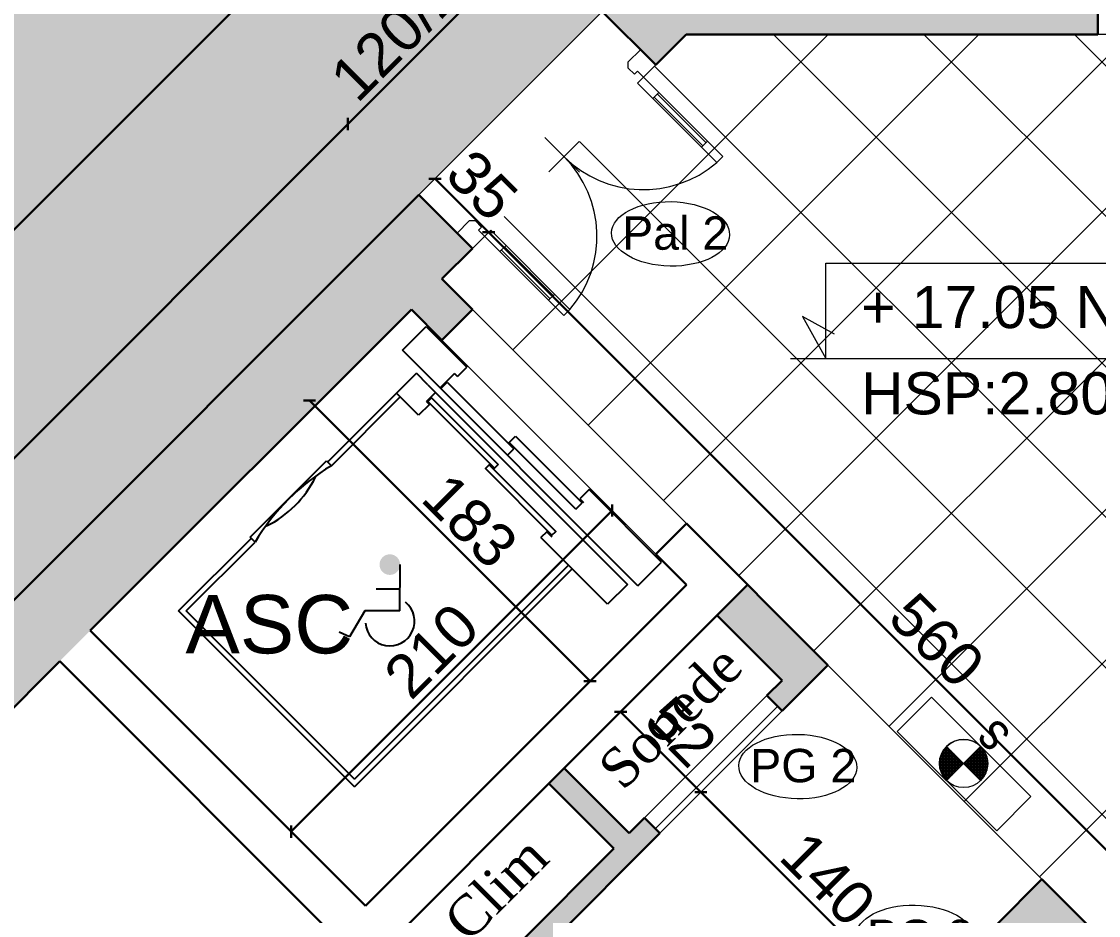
# Model space of a CAD drawing. Header units: millimetres. Extents: x 2804 to 3317, y 6834 to 7064.
# Drawn here: x 2854.395 to 2859.377, y 6857.318 to 6861.451 of the extents above; entities that cross this region are included whole.
import ezdxf

# ---------------------------------------------------------------- set-up
doc = ezdxf.new("R2010")
doc.units = ezdxf.units.MM
doc.header["$PDMODE"] = 1
for name, color, linetype in [('ASCENSEUR', 7, 'Continuous'), ('zin hatch mur', 8, 'Continuous'), ('zin texte', 33, 'Continuous')]:
    doc.layers.add(name, color=color, linetype=linetype)
for name, color, linetype, lineweight in [('cotation', 3, 'Continuous', 30), ('Hachures', 8, 'Continuous', 20), ('menuise', 50, 'Continuous', 18), ('PORT-FEN', 2, 'Continuous', 0), ('SECURITE', 2, 'Continuous', 0), ('structure grt', 150, 'Continuous', 0), ('zin fin', 6, 'Continuous', 9), ('zin menuiserie', 150, 'Continuous', 5), ('Zin mur', 30, 'Continuous', 30)]:
    doc.layers.add(name, color=color, linetype=linetype, lineweight=lineweight)
doc.styles.add('ARIAL', font='arial.ttf')
doc.styles.add('PA3', font='arial.ttf', dxfattribs={"height": 3})
doc.styles.add('PsikTxtStyle', font='arial.ttf')
doc.styles.get("Standard").update_dxf_attribs({"font": 'arial.ttf'})
doc.dimstyles.new('cotation 100', dxfattribs={"dimtxt": 0.2, "dimasz": 0.04, "dimexe": 0, "dimexo": 0, "dimgap": 0.03, "dimtad": 1, "dimdec": 0, "dimlfac": 100, "dimdsep": 46, "dimtxsty": 'ARIAL', "dimblk": 'OBLIQUE', "dimcen": 0.09, "dimse1": 1, "dimse2": 1, "dimclrd": 256, "dimclre": 256, "dimclrt": 256, "dimadec": 3, "dimazin": 2, "dimtfac": 1, "dimtdec": 0, "dimtofl": 0, "dimtmove": 1, "dimatfit": 3, "dimfxl": 0, "dimtolj": 1, "dimtzin": 0, "dimlwd": -1, "dimlwe": -1, "dimarcsym": 0})

# ---------------------------------------------------------------- blocks, each defined once
blk = doc.blocks.new('P120db')
for p, q in [((-1.08, 0.5185), (-1.12, 0.5185)), ((-1.12, 0), (-1.12, 0.5185)), ((-1.08, 0), (-1.08, 0.5185)), ((-0.12, 0), (-0.12, 0.5185)), ((-0.12, 0.5185), (-0.08, 0.5185)), ((-0.08, 0), (-0.08, 0.5185)), ((-1.08, 0.4185), (-1.12, 0.4185)), ((-1.11, 0.1), (-1.11, 0.4185)), ((-1.09, 0.1), (-1.09, 0.4185)), ((-0.12, 0.4185), (-0.08, 0.4185)), ((-0.11, 0.1), (-0.11, 0.4185)), ((-0.09, 0.1), (-0.09, 0.4185)), ((-1.08, 0.1), (-1.12, 0.1)), ((-0.6, 0.0999), (-0.6, -0.125)), ((-0.12, 0.1), (-0.08, 0.1)), ((-1.08, 0), (-1.2, 0)), ((-1.2, 0), (-1.2, -0.1)), ((-1.12, 0), (-1.12, -0.04)), ((-0.5009, 0), (-0.6991, 0)), ((-0.12, 0), (0, 0)), ((-0.08, 0), (-0.08, -0.04)), ((0, 0), (0, -0.1)), ((-1.1, -0.04), (-1.12, -0.04)), ((-1.1, -0.04), (-1.1, -0.08)), ((-0.1, -0.04), (-0.1, -0.08)), ((-0.1, -0.04), (-0.08, -0.04)), ((-1.1, -0.08), (-1.12, -0.1)), ((-0.1, -0.08), (-0.08, -0.1)), ((-1.12, -0.1), (-1.2, -0.1)), ((-0.08, -0.1), (0, -0.1))]:
    blk.add_line(p, q)
for centre, start, end in [((-1.12, 0), 0, 85.5883), ((-0.08, 0), 94.4117, 180)]:
    blk.add_arc(centre, 0.52, start, end)
blk = doc.blocks.new('_Oblique')
at = {"color": 0, "linetype": 'ByBlock', "lineweight": -2}
blk.add_line((-0.5, -0.5), (0.5, 0.5), dxfattribs=at)
blk = doc.blocks.new('*D98')
at = {"layer": 'cotation', "transparency": 16777216}
blk.add_line((2860.5158, 6856.517), (2856.556, 6860.4768), dxfattribs=at)
at = {"layer": 'Defpoints', "color": 0, "transparency": 16777216}
for p in [(2856.556, 6860.4768), (2856.34, 6860.2609), (2860.2998, 6856.3011)]:
    blk.add_point(p, dxfattribs=at)
at = {"layer": 'cotation', "transparency": 16777216, "xscale": 0.04, "yscale": 0.04, "zscale": 0.04}
for p, rotation in [((2856.556, 6860.4768), 135.0000000083664), ((2860.5158, 6856.517), 315.0000000083664)]:
    blk.add_blockref('_Oblique', p, dxfattribs=dict(at, rotation=rotation))
at = {"layer": 'cotation', "transparency": 16777216, "insert": (2858.6293, 6858.5903), "char_height": 0.2, "attachment_point": 5, "rotation": 315, "style": 'ARIAL'}
blk.add_mtext('\\A1;560', dxfattribs=at)
blk = doc.blocks.new('*D105')
at = {"layer": 'cotation', "transparency": 16777216}
blk.add_line((2853.7544, 6857.6752), (2856.795, 6854.6347), dxfattribs=at)
at = {"layer": 'Defpoints', "color": 0, "transparency": 16777216}
for p in [(2853.5116, 6857.4324), (2856.795, 6854.6347), (2856.5522, 6854.3919)]:
    blk.add_point(p, dxfattribs=at)
at = {"layer": 'cotation', "transparency": 16777216, "xscale": 0.04, "yscale": 0.04, "zscale": 0.04}
for p, rotation in [((2853.7544, 6857.6752), 134.99999999991), ((2856.795, 6854.6347), 314.99999999991)]:
    blk.add_blockref('_Oblique', p, dxfattribs=dict(at, rotation=rotation))
at = {"layer": 'cotation', "transparency": 16777216, "insert": (2855.3681, 6856.2484), "char_height": 0.2, "attachment_point": 5, "rotation": 315, "style": 'ARIAL'}
blk.add_mtext('\\A1;430', dxfattribs=at)
blk = doc.blocks.new('*D104')
at = {"layer": 'cotation', "transparency": 16777216}
blk.add_line((2855.643, 6857.7052), (2857.1279, 6859.1901), dxfattribs=at)
at = {"layer": 'Defpoints', "color": 0, "transparency": 16777216}
for p in [(2857.1279, 6859.1901), (2857.4714, 6858.8467), (2855.9865, 6857.3617)]:
    blk.add_point(p, dxfattribs=at)
at = {"layer": 'cotation', "transparency": 16777216, "xscale": 0.04, "yscale": 0.04, "zscale": 0.04}
for p, rotation in [((2857.1279, 6859.1901), 44.99999999995033), ((2855.643, 6857.7052), 224.9999999999503)]:
    blk.add_blockref('_Oblique', p, dxfattribs=dict(at, rotation=rotation))
at = {"layer": 'cotation', "transparency": 16777216, "insert": (2856.292, 6858.5411), "char_height": 0.2, "attachment_point": 5, "rotation": 45, "style": 'ARIAL'}
blk.add_mtext('\\A1;210', dxfattribs=at)
blk = doc.blocks.new('*X298')
at = {"color": 0, "linetype": 'Continuous'}
for p, q in [((2123.93, 1390.31), (2124, 1390.38)), ((2133.9, 1380.42), (2123.94, 1390.38)), ((2123.98, 1389.47), (2124.89, 1390.38)), ((2132.98, 1380.46), (2123.98, 1389.46)), ((2124.08, 1388.69), (2125.77, 1390.38)), ((2124.23, 1387.96), (2126.66, 1390.38)), ((2124.43, 1387.27), (2127.54, 1390.38)), ((2124.67, 1386.63), (2128.43, 1390.38)), ((2133.9, 1381.3), (2124.82, 1390.38)), ((2124.94, 1386.01), (2129.31, 1390.38)), ((2125.25, 1385.44), (2130.19, 1390.38)), ((2125.58, 1384.89), (2131.08, 1390.38)), ((2133.9, 1382.19), (2125.71, 1390.38)), ((2125.95, 1384.37), (2131.96, 1390.38)), ((2126.34, 1383.88), (2132.85, 1390.38)), ((2133.9, 1383.07), (2126.59, 1390.38)), ((2126.77, 1383.42), (2133.73, 1390.39)), ((2127.22, 1382.99), (2133.9, 1389.67)), ((2133.9, 1383.95), (2127.47, 1390.38)), ((2133.9, 1384.84), (2128.36, 1390.38)), ((2133.9, 1385.72), (2129.24, 1390.38)), ((2133.9, 1386.61), (2130.12, 1390.38)), ((2133.9, 1387.49), (2131.01, 1390.38)), ((2133.9, 1388.37), (2131.89, 1390.38)), ((2133.9, 1389.26), (2132.77, 1390.38)), ((2133.9, 1390.14), (2133.66, 1390.39)), ((2131.95, 1380.61), (2124.13, 1388.42)), ((2130.74, 1380.93), (2124.45, 1387.22)), ((2129.19, 1381.6), (2125.12, 1385.66)), ((2127.7, 1382.58), (2133.9, 1388.79)), ((2128.2, 1382.2), (2133.9, 1387.9)), ((2128.74, 1381.86), (2133.9, 1387.02)), ((2129.3, 1381.54), (2133.9, 1386.14)), ((2129.9, 1381.25), (2133.9, 1385.25)), ((2130.53, 1381), (2133.9, 1384.37)), ((2131.2, 1380.79), (2133.9, 1383.48)), ((2131.91, 1380.61), (2133.9, 1382.6)), ((2132.67, 1380.49), (2133.9, 1381.72)), ((2133.49, 1380.42), (2133.9, 1380.83))]:
    blk.add_line(p, q, dxfattribs=at)
blk = doc.blocks.new('sec 4eme')
at = {"layer": 'SECURITE', "color": 252, "true_color": 0x939598}
for p, q in [((2697.3607, 6730.6775, 1.3959), (2697.5189, 6730.8357, 1.3959)), ((2697.3607, 6730.6775, 1.3959), (2697.5189, 6730.8357, 1.3959)), ((2697.5189, 6730.8357, 1.3959), (2697.9788, 6730.3758, 1.3959)), ((2697.5189, 6730.8357, 1.3959), (2697.9788, 6730.3758, 1.3959)), ((2697.8206, 6730.2176, 1.3959), (2697.3607, 6730.6775, 1.3959)), ((2697.8206, 6730.2176, 1.3959), (2697.3607, 6730.6775, 1.3959)), ((2697.5886, 6730.4502, 1.3959), (2697.7462, 6730.6078, 1.3959)), ((2697.5886, 6730.4502, 1.3959), (2697.7462, 6730.6078, 1.3959)), ((2697.5886, 6730.4502, 1.3959), (2697.7462, 6730.6078, 1.3959)), ((2697.5886, 6730.4502, 1.3959), (2697.7462, 6730.6078, 1.3959)), ((2697.5886, 6730.4502, 1.3959), (2697.7462, 6730.6078, 1.3959)), ((2697.5886, 6730.4502, 1.3959), (2697.7462, 6730.6078, 1.3959)), ((2697.5886, 6730.4502, 1.3959), (2697.7462, 6730.6078, 1.3959)), ((2697.5886, 6730.4502, 1.3959), (2697.7462, 6730.6078, 1.3959)), ((2697.7462, 6730.4502, 1.3959), (2697.59, 6730.6062, 1.3959)), ((2697.7462, 6730.4502, 1.3959), (2697.59, 6730.6062, 1.3959)), ((2697.9788, 6730.3758, 1.3959), (2697.8206, 6730.2176, 1.3959)), ((2697.9788, 6730.3758, 1.3959), (2697.8206, 6730.2176, 1.3959))]:
    blk.add_line(p, q, dxfattribs=at)
blk.add_circle((2697.6674, 6730.529, 1.3959), 0.1115, dxfattribs=at)
blk.add_circle((2697.6674, 6730.529, 1.3959), 0.1115, dxfattribs=at)
for start, end in [(45, 135), (45, 135), (45, 135), (45, 135), (45, 135), (45, 135), (135, 225), (135, 225), (135, 225), (135, 225), (135, 225), (135, 225)]:
    blk.add_arc((2697.6674, 6730.529, 1.3959), 0.1115, start, end, dxfattribs=at)
at = {"layer": 'SECURITE', "color": 252, "true_color": 0x939598, "extrusion": (0, 0, -1)}
for p, xscale, yscale, zscale, rotation in [((-2669.7937, 6724.6289, -1.3959), 0.01118662045994821, 0.01118662045994821, 0.01118662045994821, 134.9614910721125), ((-2669.7937, 6724.6289, -1.3959), 0.01118662045994821, 0.01118662045994821, 0.01118662045994821, 134.9614910721125), ((-2725.5449, 6724.6476, -1.3959), -0.01118662049062554, 0.01118662042579673, 0.01118662047361531, 225.0000000000001), ((-2725.5449, 6724.6476, -1.3959), -0.01118662049062554, 0.01118662042579673, 0.01118662047361531, 225.0000000000001)]:
    blk.add_blockref('*X298', p, dxfattribs=dict(at, xscale=xscale, yscale=yscale, zscale=zscale, rotation=rotation))
at = {"layer": 'SECURITE', "color": 252, "true_color": 0x939598, "xscale": 0.01118662049062553, "yscale": 0.01118662049062553, "zscale": 0.01118662049062553, "rotation": 134.9999999999999}
blk.add_blockref('*X298', (2725.5449, 6724.6476, 1.3959), dxfattribs=at)
blk.add_blockref('*X298', (2725.5449, 6724.6476, 1.3959), dxfattribs=at)
at = {"layer": 'SECURITE', "color": 252, "true_color": 0x939598, "style": 'PA3', "text_generation_flag": 6, "width": 0.85}
blk.add_text('s', height=0.176, rotation=315, dxfattribs=at).set_placement((2697.8914, 6730.6702, 1.3959))
blk = doc.blocks.new('*D473')
at = {"layer": 'cotation', "transparency": 16777216}
blk.add_line((2851.2054, 6856.2772), (2855.9054, 6860.9772), dxfattribs=at)
at = {"layer": 'Defpoints', "color": 0, "transparency": 16777216}
for p in [(2855.9054, 6860.9772), (2856.2334, 6860.6492), (2851.5334, 6855.9492)]:
    blk.add_point(p, dxfattribs=at)
at = {"layer": 'cotation', "transparency": 16777216, "xscale": 0.04, "yscale": 0.04, "zscale": 0.04}
for p, rotation in [((2855.9054, 6860.9772), 44.99999999994733), ((2851.2054, 6856.2772), 224.9999999999473)]:
    blk.add_blockref('_Oblique', p, dxfattribs=dict(at, rotation=rotation))
at = {"layer": 'cotation', "transparency": 16777216, "insert": (2853.462, 6858.7207), "char_height": 0.2, "attachment_point": 5, "rotation": 45, "style": 'ARIAL'}
blk.add_mtext('\\A1;665', dxfattribs=at)
blk = doc.blocks.new('*D474')
at = {"layer": 'cotation', "transparency": 16777216}
blk.add_line((2855.9054, 6860.9772), (2856.754, 6861.8258), dxfattribs=at)
at = {"layer": 'Defpoints', "color": 0, "transparency": 16777216}
for p in [(2856.754, 6861.8258), (2857.082, 6861.4978), (2856.2334, 6860.6492)]:
    blk.add_point(p, dxfattribs=at)
at = {"layer": 'cotation', "transparency": 16777216, "xscale": 0.04, "yscale": 0.04, "zscale": 0.04}
for p, rotation in [((2856.754, 6861.8258), 44.99999999994733), ((2855.9054, 6860.9772), 224.9999999999473)]:
    blk.add_blockref('_Oblique', p, dxfattribs=dict(at, rotation=rotation))
at = {"layer": 'cotation', "transparency": 16777216, "insert": (2856.2354, 6861.4958), "char_height": 0.2, "attachment_point": 5, "rotation": 45, "style": 'ARIAL'}
blk.add_mtext('\\A1;120/220', dxfattribs=at)
blk = doc.blocks.new('*D476')
at = {"layer": 'cotation', "transparency": 16777216}
blk.add_line((2856.5043, 6862.6333), (2850.6768, 6856.8058), dxfattribs=at)
at = {"layer": 'Defpoints', "color": 0, "transparency": 16777216}
for p in [(2857.3609, 6861.7767), (2850.6768, 6856.8058), (2851.5334, 6855.9492)]:
    blk.add_point(p, dxfattribs=at)
at = {"layer": 'cotation', "transparency": 16777216, "xscale": 0.04, "yscale": 0.04, "zscale": 0.04}
for p, rotation in [((2856.5043, 6862.6333), 44.99999999994732), ((2850.6768, 6856.8058), 224.9999999999473)]:
    blk.add_blockref('_Oblique', p, dxfattribs=dict(at, rotation=rotation))
at = {"layer": 'cotation', "transparency": 16777216, "insert": (2853.461, 6859.8491), "char_height": 0.3, "attachment_point": 5, "rotation": 45, "style": 'ARIAL'}
blk.add_mtext('\\A1;824', dxfattribs=at)
blk = doc.blocks.new('*D936')
at = {"layer": 'cotation', "transparency": 16777216}
blk.add_line((2856.556, 6860.4768), (2856.3085, 6860.7243), dxfattribs=at)
at = {"layer": 'Defpoints', "color": 0, "transparency": 16777216}
for p in [(2856.3085, 6860.7243), (2856.0443, 6860.4601), (2856.34, 6860.2609)]:
    blk.add_point(p, dxfattribs=at)
at = {"layer": 'cotation', "transparency": 16777216, "xscale": 0.04, "yscale": 0.04, "zscale": 0.04}
for p, rotation in [((2856.3085, 6860.7243), 135.0000000083664), ((2856.556, 6860.4768), 315.0000000083664)]:
    blk.add_blockref('_Oblique', p, dxfattribs=dict(at, rotation=rotation))
at = {"layer": 'cotation', "transparency": 16777216, "insert": (2856.5257, 6860.694), "char_height": 0.2, "attachment_point": 5, "rotation": 315, "style": 'ARIAL'}
blk.add_mtext('\\A1;35', dxfattribs=at)
blk = doc.blocks.new('*D942')
at = {"layer": 'cotation', "transparency": 16777216}
blk.add_line((2855.7277, 6859.6981), (2857.0253, 6858.4005), dxfattribs=at)
at = {"layer": 'Defpoints', "color": 0, "transparency": 16777216}
for p in [(2854.6889, 6858.6593), (2857.0253, 6858.4005), (2855.9865, 6857.3617)]:
    blk.add_point(p, dxfattribs=at)
at = {"layer": 'cotation', "transparency": 16777216, "xscale": 0.04, "yscale": 0.04, "zscale": 0.04}
for p, rotation in [((2855.7277, 6859.6981), 134.9999999999397), ((2857.0253, 6858.4005), 314.9999999999397)]:
    blk.add_blockref('_Oblique', p, dxfattribs=dict(at, rotation=rotation))
at = {"layer": 'cotation', "transparency": 16777216, "insert": (2856.47, 6859.1428), "char_height": 0.2, "attachment_point": 5, "rotation": 315, "style": 'ARIAL'}
blk.add_mtext('\\A1;183', dxfattribs=at)
blk = doc.blocks.new('*D943')
at = {"layer": 'cotation', "transparency": 16777216}
blk.add_line((2857.1667, 6858.2591), (2857.5379, 6857.8879), dxfattribs=at)
at = {"layer": 'Defpoints', "color": 0, "transparency": 16777216}
for p in [(2856.9057, 6857.9981), (2857.5379, 6857.8879), (2857.2769, 6857.6269)]:
    blk.add_point(p, dxfattribs=at)
at = {"layer": 'cotation', "transparency": 16777216, "xscale": 0.04, "yscale": 0.04, "zscale": 0.04}
for p, rotation in [((2857.1667, 6858.2591), 134.9999999999398), ((2857.5379, 6857.8879), 314.9999999999398)]:
    blk.add_blockref('_Oblique', p, dxfattribs=dict(at, rotation=rotation))
at = {"layer": 'cotation', "transparency": 16777216, "insert": (2857.4457, 6858.1669), "char_height": 0.2, "attachment_point": 5, "rotation": 315, "style": 'ARIAL'}
blk.add_mtext('\\A1;52', dxfattribs=at)
blk = doc.blocks.new('*D944')
at = {"layer": 'cotation', "transparency": 16777216}
blk.add_line((2857.5379, 6857.8879), (2858.5279, 6856.8979), dxfattribs=at)
at = {"layer": 'Defpoints', "color": 0, "transparency": 16777216}
for p in [(2857.2531, 6857.6031), (2858.5279, 6856.8979), (2858.1255, 6856.4955)]:
    blk.add_point(p, dxfattribs=at)
at = {"layer": 'cotation', "transparency": 16777216, "xscale": 0.04, "yscale": 0.04, "zscale": 0.04}
for p, rotation in [((2857.5379, 6857.8879), 134.9999999999398), ((2858.5279, 6856.8979), 314.9999999999398)]:
    blk.add_blockref('_Oblique', p, dxfattribs=dict(at, rotation=rotation))
at = {"layer": 'cotation', "transparency": 16777216, "insert": (2858.1263, 6857.4863), "char_height": 0.2, "attachment_point": 5, "rotation": 315, "style": 'ARIAL'}
blk.add_mtext('\\A1;140', dxfattribs=at)
blk = doc.blocks.new('pal2')
at = {"layer": 'menuise'}
blk.add_ellipse((2857.2886, 6860.8126), major_axis=(-0.2729, 0.0047), ratio=0.546469, start_param=-1.570796, end_param=4.712389, dxfattribs=at)
at = {"layer": 'menuise', "insert": (2857.0642, 6860.8938), "char_height": 0.1544, "width": 2.341262, "attachment_point": 1, "style": 'PsikTxtStyle'}
blk.add_mtext('Pal 2', dxfattribs=at)
blk = doc.blocks.new('PG3')
at = {"layer": 'menuise'}
blk.add_ellipse((2858.5266, 6857.2161), major_axis=(-0.2729, 0.0047), ratio=0.546469, start_param=-1.570796, end_param=4.712389, dxfattribs=at)
at = {"layer": 'menuise', "insert": (2858.3063, 6857.2978), "char_height": 0.1544, "width": 2.341262, "attachment_point": 1, "style": 'PsikTxtStyle'}
blk.add_mtext('PG 3', dxfattribs=at)
blk = doc.blocks.new('PG2')
at = {"layer": 'menuise'}
blk.add_ellipse((2857.9861, 6858.0059), major_axis=(-0.2729, 0.0047), ratio=0.546469, start_param=-1.570796, end_param=4.712389, dxfattribs=at)
at = {"layer": 'menuise', "insert": (2857.7658, 6858.0877), "char_height": 0.1544, "width": 2.341262, "attachment_point": 1, "style": 'PsikTxtStyle'}
blk.add_mtext('PG 2', dxfattribs=at)

msp = doc.modelspace()

# ---------------------------------------------------------------- hatches: boundary and pattern name
at = {"layer": 'ASCENSEUR'}
msp.add_hatch(color=1, dxfattribs=at).paths.add_polyline_path([(2856.0514, 6858.9401, -1), (2856.1467, 6858.9397, -1)])
at = {"layer": 'Hachures'}
h = msp.add_hatch(dxfattribs=at)
h.set_pattern_fill('ANSI37', color=256, scale=0.155)
h.set_pattern_definition([(45, (0, -109.22177), (-0.347984925, 0.347984925), []), (135, (0, -109.22177), (-0.347984925, -0.347984925), [])])
h.paths.add_polyline_path([(2861.2367, 6857.238), (2860.2998, 6856.3011), (2856.34, 6860.2609), (2857.4703, 6861.3912), (2860.5109, 6861.3912), (2860.5109, 6857.9638)])
at = {"layer": 'zin hatch mur'}
h = msp.add_hatch(color=256, dxfattribs=at)
h.dxf.hatch_style = 1
h.paths.add_polyline_path([(2857.7542, 6858.8467), (2857.6128, 6858.7052), (2857.9133, 6858.4047), (2857.8426, 6858.334), (2857.9133, 6858.2633), (2858.1255, 6858.4754)], flags=17)
h.paths.add_polyline_path([(2857.3477, 6857.6976), (2857.2769, 6857.7683), (2857.2062, 6857.6976), (2856.9057, 6857.9981), (2856.835, 6857.9274), (2857.1355, 6857.6269), (2857.0648, 6857.5562), (2857.1355, 6857.4855)], flags=17)
h.paths.add_polyline_path([(2866.9347, 6855.3912), (2866.9355, 6855.1412), (2867.2959, 6855.1412), (2867.2959, 6855.8412), (2866.934, 6855.8412), (2866.9343, 6855.5912), (2863.1664, 6855.5912), (2860.7109, 6858.0467), (2860.7109, 6858.6412), (2860.5109, 6858.6412), (2860.5109, 6857.9638), (2861.2367, 6857.238), (2861.1105, 6857.1117), (2861.2519, 6856.9703), (2861.3782, 6857.0966), (2863.0836, 6855.3912)])
h.paths.add_polyline_path([(2856.3577, 6856.7077), (2857.1355, 6857.4855), (2857.0648, 6857.5562), (2856.4284, 6856.9198), (2856.1279, 6857.2203), (2855.9865, 6857.0789)], flags=17)
h.paths.add_polyline_path([(2857.3609, 6862.9912), (2857.7109, 6862.9912), (2857.7109, 6867.9108), (2858.0109, 6867.9108), (2858.0109, 6868.331), (2857.3609, 6868.3287)])
h.paths.add_polyline_path([(2857.082, 6861.4978), (2857.3294, 6861.2503), (2857.4703, 6861.3912), (2857.7109, 6861.5839), (2857.7109, 6862.3912), (2857.3609, 6862.3912), (2857.3609, 6861.7767)])
h.paths.add_polyline_path([(2856.4809, 6860.4018), (2856.2334, 6860.6492), (2851.5334, 6855.9492), (2851.5334, 6854.133), (2853.2528, 6852.4137), (2855.069, 6852.4137), (2856.313, 6853.6578), (2856.4063, 6853.5645), (2856.6563, 6853.8145), (2856.457, 6854.0138), (2859.3806, 6856.9375), (2860.2998, 6856.0182), (2860.5448, 6856.2632), (2860.4034, 6856.4046), (2860.2998, 6856.3011), (2859.1154, 6857.4855), (2858.9033, 6857.2733), (2858.974, 6857.2026), (2859.0447, 6857.2733), (2859.3099, 6857.0082), (2858.3906, 6856.0889), (2858.1255, 6856.3541), (2858.1962, 6856.4248), (2858.1255, 6856.4955), (2857.9133, 6856.2834), (2857.9841, 6856.2127), (2858.0548, 6856.2834), (2858.3199, 6856.0182), (2857.825, 6855.5233), (2857.5598, 6855.7884), (2857.6305, 6855.8591), (2857.5598, 6855.9298), (2857.3477, 6855.7177), (2857.6128, 6855.4525), (2854.924, 6852.7637), (2853.4472, 6852.7637), (2851.8834, 6854.3275), (2851.8834, 6855.8043), (2856.1986, 6860.1194), (2856.34, 6859.978), (2856.4815, 6860.1194), (2856.34, 6860.2609)])
h = msp.add_hatch(color=256, dxfattribs=at)
h.dxf.hatch_style = 1
h.paths.add_polyline_path([(2857.6703, 6861.5912), (2857.4703, 6861.3912), (2859.3734, 6861.3912), (2859.3734, 6861.5912), (2859.1359, 6861.5912), (2859.1359, 6863.3912), (2858.9359, 6863.3912), (2858.9359, 6863.1912), (2859.0359, 6863.1912), (2859.0359, 6861.5912)])
h.paths.add_polyline_path([(2857.7109, 6863.3912), (2857.7109, 6863.1912), (2858.0359, 6863.1912), (2858.0359, 6863.3912)])
at = {"layer": 'zin menuiserie', "true_color": 0xdbdbdb}
h = msp.add_hatch(color=254, dxfattribs=at)
h.dxf.hatch_style = 1
h.paths.add_polyline_path([(2849.254, 6862.2162), (2849.254, 6861.3162), (2848.254, 6861.3162), (2848.254, 6862.2162)])
h.paths.add_polyline_path([(2857.3609, 6868.0787), (2846.3044, 6868.041), (2846.656, 6858.4912), (2851.8332, 6858.4912), (2852.9543, 6857.3701), (2857.3609, 6861.7767)])

# ---------------------------------------------------------------- linework, layer by layer
at = {"layer": 'ASCENSEUR', "color": 6, "ltscale": 70}
for p, q in [((2856.1582, 6859.931), (2856.2678, 6860.0406)), ((2856.2678, 6860.0406), (2856.4551, 6859.8532)), ((2857.2469, 6858.8419), (2856.1582, 6859.931)), ((2856.412, 6859.8101), (2856.4551, 6859.8532)), ((2856.1299, 6859.733), (2856.2218, 6859.825)), ((2856.2748, 6859.7719), (2856.2218, 6859.825)), ((2856.3321, 6859.7571), (2856.3986, 6859.8235)), ((2856.412, 6859.8101), (2856.3986, 6859.8235)), ((2855.8116, 6859.4149), (2856.1299, 6859.733)), ((2856.2324, 6859.6305), (2856.1299, 6859.733)), ((2856.3109, 6859.7358), (2856.2691, 6859.6941)), ((2856.2748, 6859.7719), (2857.1981, 6858.8482)), ((2856.2826, 6859.6807), (2856.2691, 6859.6941)), ((2856.2826, 6859.6807), (2856.2324, 6859.6305)), ((2857.0207, 6859.2874), (2856.9776, 6859.2443)), ((2857.3565, 6858.9514), (2857.0207, 6859.2874)), ((2856.9776, 6859.2443), (2856.9952, 6859.2266)), ((2855.122, 6858.7256), (2855.458, 6859.0614)), ((2857.1062, 6858.7563), (2856.7979, 6859.0647)), ((2857.2469, 6858.8419), (2857.3565, 6858.9514)), ((2855.935, 6857.9123), (2856.9429, 6858.9197)), ((2857.1981, 6858.8482), (2857.1062, 6858.7563)), ((2855.935, 6857.9123), (2855.122, 6858.7256))]:
    msp.add_line(p, q, dxfattribs=at)
at = {"layer": 'ASCENSEUR', "color": 2, "linetype": 'Continuous', "ltscale": 70}
for p, q in [((2856.3349, 6859.7542), (2856.3646, 6859.7839)), ((2856.3646, 6859.7839), (2856.6729, 6859.4756)), ((2856.6509, 6859.5045), (2856.6806, 6859.5342)), ((2856.6806, 6859.5342), (2856.9889, 6859.2259)), ((2856.9592, 6859.1962), (2856.6509, 6859.5045)), ((2856.6432, 6859.4459), (2856.6729, 6859.4756)), ((2856.9592, 6859.1962), (2856.9889, 6859.2259))]:
    msp.add_line(p, q, dxfattribs=at)
at = {"layer": 'ASCENSEUR'}
for p, q in [((2855.8293, 6859.3972), (2856.1475, 6859.7154)), ((2855.453, 6859.0664), (2855.8066, 6859.4199)), ((2855.453, 6859.0664), (2855.8066, 6859.4199)), ((2855.8066, 6859.4199), (2855.8066, 6859.4199)), ((2855.8066, 6859.4199), (2855.8066, 6859.4199)), ((2855.8066, 6859.4199), (2855.8066, 6859.4199)), ((2855.8066, 6859.4199), (2855.8066, 6859.4199)), ((2855.8066, 6859.4199), (2855.8293, 6859.3972)), ((2855.1574, 6858.7256), (2855.4756, 6859.0438)), ((2855.4756, 6859.0438), (2855.453, 6859.0664)), ((2855.935, 6857.9476), (2856.9252, 6858.9374)), ((2855.935, 6857.9476), (2855.1574, 6858.7256))]:
    msp.add_line(p, q, dxfattribs=at)
at = {"layer": 'ASCENSEUR', "color": 6, "linetype": 'Continuous', "ltscale": 70}
for q in [(2856.7979, 6859.0647), (2856.8478, 6859.0686)]:
    msp.add_line((2856.8248, 6859.0916), q, dxfattribs=at)
at = {"layer": 'ASCENSEUR', "color": 1}
for p, q in [((2856.146, 6858.7257), (2856.1467, 6858.9397)), ((2856.1463, 6858.8264), (2856.0362, 6858.8268)), ((2855.9841, 6858.7257), (2855.9125, 6858.6055)), ((2856.146, 6858.7257), (2855.9841, 6858.7257)), ((2855.9125, 6858.6055), (2855.8643, 6858.6269))]:
    msp.add_line(p, q, dxfattribs=at)
at = {"layer": 'ASCENSEUR', "color": 2, "linetype": 'Continuous'}
msp.add_lwpolyline([(2856.6007, 6859.4034), (2856.583, 6859.3858), (2856.2748, 6859.6941), (2856.2925, 6859.7118)], close=True, dxfattribs=at)
at = {"layer": 'ASCENSEUR', "color": 2, "linetype": 'Continuous', "ltscale": 70}
msp.add_lwpolyline([(2856.8492, 6859.0756), (2856.8669, 6859.0933), (2856.5586, 6859.4017), (2856.541, 6859.384)], close=True, dxfattribs=at)
at = {"layer": 'ASCENSEUR'}
for centre, radius, start, end in [((2856.3496, 6858.523), 1.0173, 120.7627, 149.2139), ((2855.3072, 6859.5662), 0.4996, 296.3972, 333.6431)]:
    msp.add_arc(centre, radius, start, end, dxfattribs=at)
at = {"layer": 'ASCENSEUR', "color": 1}
msp.add_arc((2856.0995, 6858.6784), 0.1139, 184.73, 50.5352, dxfattribs=at)
at = {"layer": 'Hachures'}
for p, q in [((2860.3734, 6861.3912), (2859.3734, 6861.3912)), ((2858.1255, 6858.4754), (2859.1154, 6857.4855))]:
    msp.add_line(p, q, dxfattribs=at)
at = {"layer": 'PORT-FEN'}
msp.add_lwpolyline([(2858.1555, 6860.0058), (2858.0076, 6860.0869), (2858.1164, 6859.8924), (2858.1164, 6860.3332), (2859.83, 6860.3332), (2859.83, 6859.8924)], dxfattribs=at)
at = {"layer": 'PORT-FEN', "const_width": 0.00566}
msp.add_lwpolyline([(2859.968, 6859.8924), (2857.9516, 6859.8924)], dxfattribs=at)
at = {"layer": 'zin fin'}
for p, q in [((2857.082, 6861.4978), (2856.2334, 6860.6492)), ((2856.4815, 6860.1194), (2857.4714, 6859.1295)), ((2856.34, 6859.978), (2857.33, 6858.9881))]:
    msp.add_line(p, q, dxfattribs=at)
at = {"layer": 'zin menuiserie'}
for p, q in [((2857.8426, 6858.334), (2857.2769, 6857.7683)), ((2857.8921, 6858.2845), (2857.3264, 6857.7188)), ((2857.9133, 6858.2633), (2857.3477, 6857.6976))]:
    msp.add_line(p, q, dxfattribs=at)
at = {"layer": 'Zin mur'}
for p, q in [((2859.3734, 6861.5912), (2859.3734, 6861.3912)), ((2857.4703, 6861.3912), (2859.3734, 6861.3912)), ((2857.2062, 6857.6976), (2856.9057, 6857.9981)), ((2857.1355, 6857.6269), (2856.835, 6857.9274)), ((2857.3477, 6857.6976), (2857.2769, 6857.7683))]:
    msp.add_line(p, q, dxfattribs=at)
at = {"layer": 'Zin mur', "ltscale": 0.02}
for p, q in [((2857.3294, 6861.2503), (2857.082, 6861.4978)), ((2857.3294, 6861.2503), (2857.4703, 6861.3912)), ((2851.5334, 6855.9492), (2856.2334, 6860.6492)), ((2856.4809, 6860.4018), (2856.2334, 6860.6492)), ((2856.34, 6860.2609), (2856.4809, 6860.4018)), ((2856.4815, 6860.1194), (2856.34, 6860.2609)), ((2854.7137, 6858.6345), (2856.1986, 6860.1194)), ((2856.1986, 6860.1194), (2856.34, 6859.978)), ((2856.34, 6859.978), (2856.4815, 6860.1194)), ((2857.33, 6858.9881), (2857.4714, 6859.1295)), ((2858.1255, 6858.4754), (2857.4714, 6859.1295)), ((2857.33, 6858.9881), (2857.4714, 6858.8467)), ((2855.9865, 6857.3617), (2857.4714, 6858.8467)), ((2856.835, 6857.9274), (2857.7542, 6858.8467)), ((2857.6128, 6858.7052), (2857.9133, 6858.4047)), ((2854.7137, 6858.6345), (2855.9865, 6857.3617)), ((2851.8834, 6855.8043), (2854.5723, 6858.4931)), ((2854.5723, 6858.4931), (2856.3577, 6856.7077)), ((2857.9133, 6858.2633), (2858.1255, 6858.4754)), ((2857.8426, 6858.334), (2857.9133, 6858.4047)), ((2857.8426, 6858.334), (2857.9133, 6858.2633)), ((2855.9865, 6857.0789), (2856.835, 6857.9274)), ((2857.2062, 6857.6976), (2857.2769, 6857.7683)), ((2856.3577, 6856.7077), (2857.3477, 6857.6976)), ((2856.4284, 6856.9198), (2857.1355, 6857.6269)), ((2858.9033, 6857.2733), (2859.1154, 6857.4855)), ((2860.2998, 6856.3011), (2859.1154, 6857.4855))]:
    msp.add_line(p, q, dxfattribs=at)

# ---------------------------------------------------------------- block references
at = {"layer": 'cotation'}
for name, p in [('pal2', (0.1091, -0.3433)), ('PG2', (0, 0)), ('PG3', (0, 0))]:
    msp.add_blockref(name, p, dxfattribs=at)
at = {"layer": 'SECURITE', "color": 214, "true_color": 0xa81592}
msp.add_blockref('sec 4eme', (161.0858, 127.4914), dxfattribs=at)
at = {"layer": 'zin menuiserie', "rotation": 224.9999999999233}
msp.add_blockref('P120db', (2856.4809, 6860.4018), dxfattribs=at)

# ---------------------------------------------------------------- texts
at = {"layer": 'SECURITE', "char_height": 0.18, "width": 0.9, "attachment_point": 2, "rotation": 45}
for s, insert in [('{\\fTimes New Roman|b0|i0|c0|p18;Sonede}', (2857.3328, 6858.2999, 0)), ('{\\fTimes New Roman|b0|i0|c0|p18;Clim}', (2856.527, 6857.5064, 0))]:
    msp.add_mtext(s, dxfattribs=dict(at, insert=insert))
at = {"layer": 'structure grt', "ltscale": 0.5, "char_height": 0.195, "width": 13.746322, "attachment_point": 1}
for s, insert in [('{\\C1;+ 17.05 NGT}', (2858.2788, 6860.2286)), ('{\\C1;HSP:2.80m}', (2858.2788, 6859.8296))]:
    msp.add_mtext(s, dxfattribs=dict(at, insert=insert))
at = {"layer": 'zin texte', "insert": (2855.1537, 6858.7994), "char_height": 0.27, "attachment_point": 1}
msp.add_mtext_dynamic_manual_height_columns('ASC', width=34.103171, gutter_width=12.5, heights=[0], dxfattribs=at)

# ---------------------------------------------------------------- dimensions: what is measured, and where the dimension line sits
at = {"layer": 'cotation'}
dim = msp.add_linear_dim(base=(2850.6768, 6856.8058), p1=(2857.3609, 6861.7767), p2=(2851.5334, 6855.9492), angle=225, dimstyle='cotation 100', override={"dimtxt": 0.3}, dxfattribs=at)
dim.commit()
dim.dimension.update_dxf_attribs({"geometry": '*D476', "text_midpoint": (2853.461, 6859.8491)})
dim = msp.add_linear_dim(base=(2856.754, 6861.8258), p1=(2856.2334, 6860.6492), p2=(2857.082, 6861.4978), angle=225, text='<>/220', dimstyle='cotation 100', dxfattribs=at)
dim.commit()
dim.dimension.update_dxf_attribs({"geometry": '*D474', "text_midpoint": (2856.2354, 6861.4958)})
for p1, p2, distance, picture, middle in [((2851.5334, 6855.9492), (2856.2334, 6860.6492), 0.4639, '*D473', (2853.462, 6858.7207)), ((2860.2998, 6856.3011), (2856.34, 6860.2609), -0.3054, '*D98', (2858.6293, 6858.5903)), ((2854.68894, 6858.65927), (2855.98648, 6857.36173), 1.46908, '*D942', (2856.46997, 6859.14276)), ((2853.5116, 6857.4324), (2856.5522, 6854.3919), 0.3434, '*D105', (2855.3681, 6856.2484))]:
    dim = msp.add_aligned_dim(p1=p1, p2=p2, distance=distance, dimstyle='cotation 100', dxfattribs=at)
    dim.commit()
    dim.dimension.update_dxf_attribs({"geometry": picture, "text_midpoint": middle})
for base, p1, p2, angle, picture, middle in [((2856.3085, 6860.7243), (2856.34, 6860.2609), (2856.0443, 6860.4601), 315, '*D936', (2856.5257, 6860.694)), ((2857.1279, 6859.1901), (2855.9865, 6857.3617), (2857.4714, 6858.8467), 225, '*D104', (2856.292, 6858.5411)), ((2857.5379, 6857.8879), (2856.9057, 6857.9981), (2857.2769, 6857.6269), 135, '*D943', (2857.4457, 6858.1669)), ((2858.5279, 6856.8979), (2857.2531, 6857.6031), (2858.1255, 6856.4955), 135, '*D944', (2858.1263, 6857.4863))]:
    dim = msp.add_linear_dim(base=base, p1=p1, p2=p2, angle=angle, dimstyle='cotation 100', dxfattribs=at)
    dim.commit()
    dim.dimension.update_dxf_attribs({"geometry": picture, "text_midpoint": middle})

doc.saveas('drawing.dxf')
